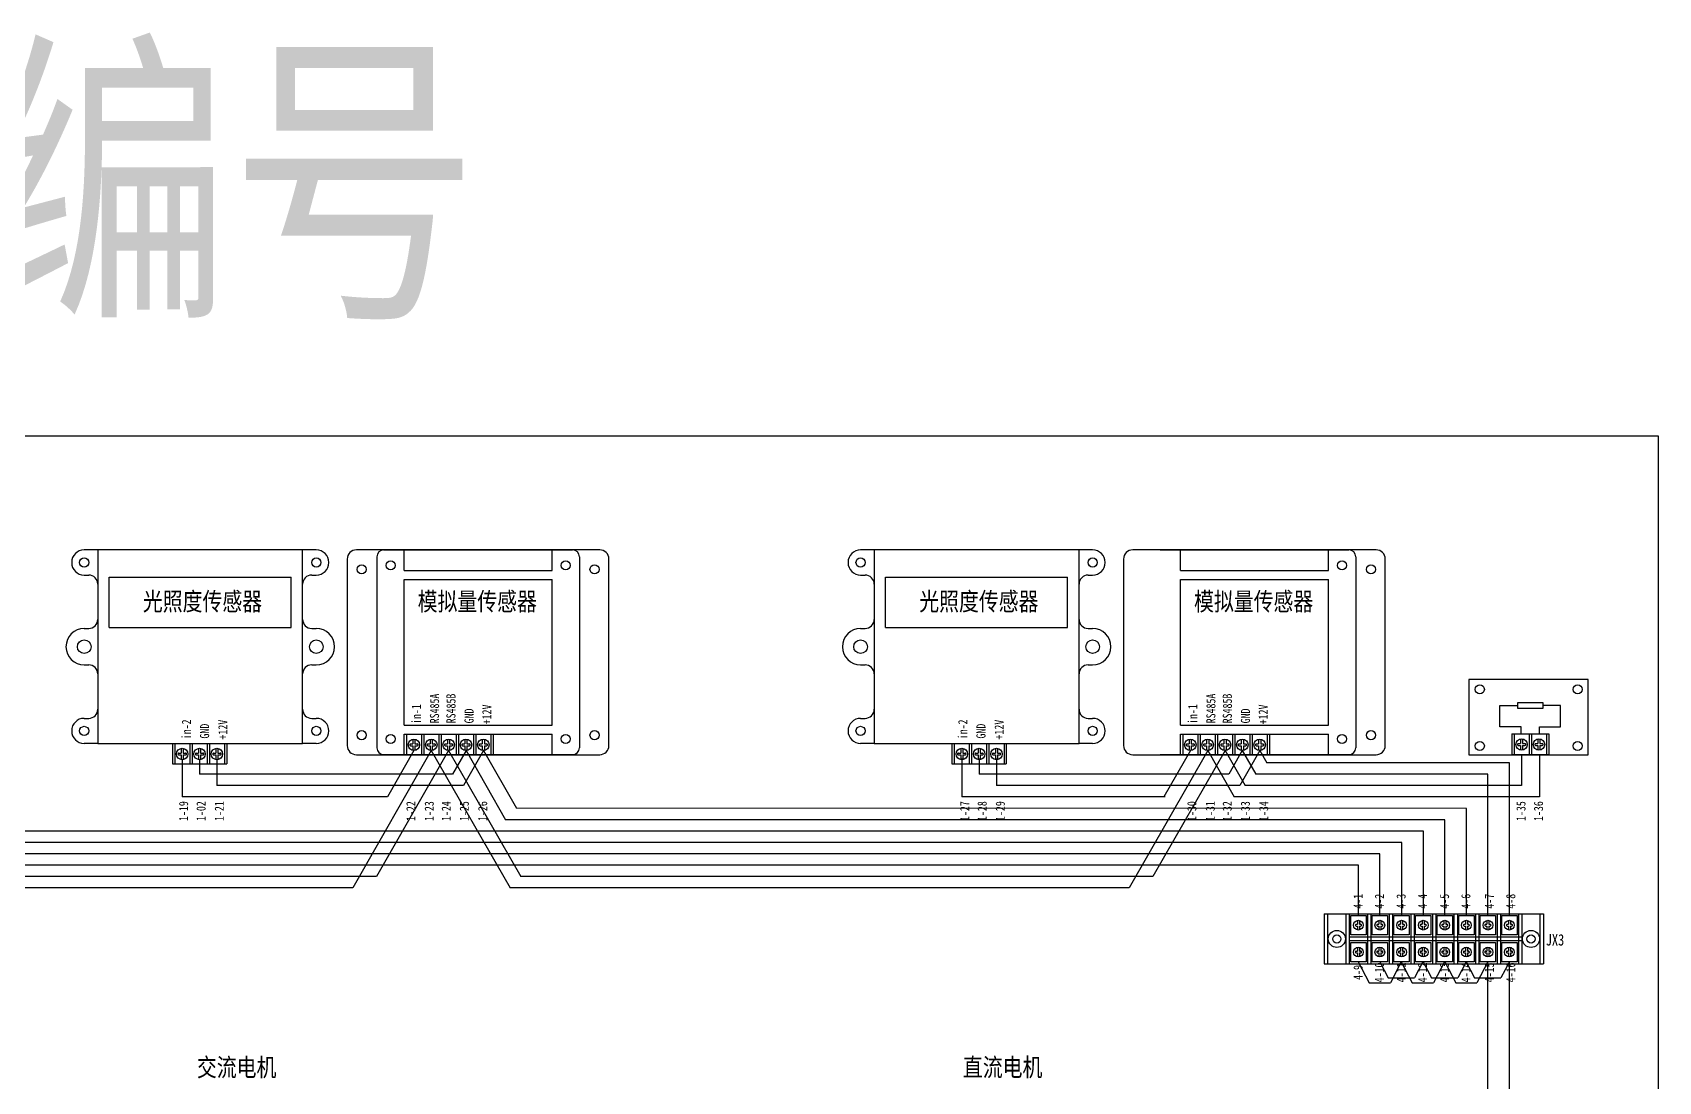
# Model space of a CAD drawing. Extents: x 1266371 to 2543862, y 307832 to 617203.
# Drawn here: x 1274763 to 1275477, y 308750 to 309211 of the extents above; entities that cross this region are included whole.
import ezdxf
from ezdxf.enums import TextEntityAlignment as Align

# ---------------------------------------------------------------- set-up
doc = ezdxf.new("R2010")
doc.units = 0
doc.header["$LTSCALE"] = 1000
doc.header["$MEASUREMENT"] = 0
doc.layers.get('0').update_dxf_attribs({"linetype": 'CONTINUOUS'})
doc.styles.add('-宋体', font='', dxfattribs={"width": 0.8})
doc.styles.get('-宋体').set_extended_font_data('SimSun')

msp = doc.modelspace()

# ---------------------------------------------------------------- linework, layer by layer
for p, q in [((1274791.55, 308984.06), (1274785.55, 308984.06)), ((1274887.55, 308984.06), (1274881.55, 308984.06)), ((1274917.15, 308984.09), (1275000.15, 308984.09)), ((1274926.15, 308975.09), (1274926.15, 308984.09)), ((1274991.15, 308975.09), (1274991.15, 308984.09)), ((1275132.71, 308984.06), (1275126.71, 308984.06)), ((1275228.71, 308984.06), (1275222.71, 308984.06)), ((1275258.31, 308984.09), (1275341.31, 308984.09)), ((1275267.31, 308975.09), (1275267.31, 308984.09)), ((1275332.31, 308975.09), (1275332.31, 308984.09)), ((1274914.15, 308981.09), (1274914.15, 308928.61)), ((1274926.15, 308975.09), (1274991.15, 308975.09)), ((1275003.15, 308981.09), (1275003.15, 308922.09)), ((1275267.31, 308975.09), (1275332.31, 308975.09)), ((1275344.31, 308981.09), (1275344.31, 308922.09)), ((1274785.55, 308973.06), (1274787.55, 308973.06)), ((1274796.55, 308972.06), (1274876.55, 308972.06)), ((1274796.55, 308950.06), (1274796.55, 308972.06)), ((1274876.55, 308950.06), (1274876.55, 308972.06)), ((1274885.55, 308973.06), (1274887.55, 308973.06)), ((1274926.15, 308907.1), (1274926.15, 308971.09)), ((1274926.15, 308971.09), (1274991.15, 308971.09)), ((1274991.15, 308907.1), (1274991.15, 308971.09)), ((1275126.71, 308973.06), (1275128.71, 308973.06)), ((1275137.71, 308972.06), (1275217.71, 308972.06)), ((1275137.71, 308950.06), (1275137.71, 308972.06)), ((1275217.71, 308950.06), (1275217.71, 308972.06)), ((1275226.71, 308973.06), (1275228.71, 308973.06)), ((1275267.31, 308907.1), (1275267.31, 308971.09)), ((1275267.31, 308971.09), (1275332.31, 308971.09)), ((1275332.31, 308907.1), (1275332.31, 308971.09)), ((1274914.15, 308956.12), (1274914.15, 308897.1)), ((1275003.15, 308955.7), (1275003.15, 308897.1)), ((1275344.31, 308955.7), (1275344.31, 308897.1)), ((1274785.55, 308949.56), (1274787.55, 308949.56)), ((1274796.55, 308950.06), (1274876.55, 308950.06)), ((1274885.55, 308949.56), (1274887.55, 308949.56)), ((1275126.71, 308949.56), (1275128.71, 308949.56)), ((1275137.71, 308950.06), (1275217.71, 308950.06)), ((1275226.71, 308949.56), (1275228.71, 308949.56)), ((1274785.55, 308933.56), (1274787.55, 308933.56)), ((1274885.55, 308933.56), (1274887.55, 308933.56)), ((1275126.71, 308933.56), (1275128.71, 308933.56)), ((1275226.71, 308933.56), (1275228.71, 308933.56)), ((1274785.55, 308910.06), (1274787.55, 308910.06)), ((1274885.55, 308910.06), (1274887.55, 308910.06)), ((1275126.71, 308910.06), (1275128.71, 308910.06)), ((1275226.71, 308910.06), (1275228.71, 308910.06)), ((1275407.67, 308906.31), (1275407.67, 308915.74)), ((1275407.67, 308915.74), (1275415.36, 308915.74)), ((1275434.33, 308915.74), (1275426.64, 308915.74)), ((1275434.33, 308906.31), (1275434.33, 308915.74)), ((1274926.15, 308907.1), (1274991.15, 308907.1)), ((1274926.15, 308894.09), (1274926.15, 308903.1)), ((1274926.15, 308903.1), (1274991.15, 308903.1)), ((1274926.15, 308894.09), (1274926.15, 308903.1)), ((1274926.15, 308903.1), (1274965.25, 308903.1)), ((1274927.15, 308903.1), (1274927.15, 308894.1)), ((1274933.77, 308903.1), (1274933.77, 308894.1)), ((1274934.77, 308903.1), (1274934.77, 308894.1)), ((1274941.39, 308903.1), (1274941.39, 308894.1)), ((1274942.39, 308903.1), (1274942.39, 308894.1)), ((1274949.01, 308903.1), (1274949.01, 308894.1)), ((1274950.01, 308903.1), (1274950.01, 308894.1)), ((1274956.63, 308903.1), (1274956.63, 308894.1)), ((1274957.63, 308903.1), (1274957.63, 308894.1)), ((1274964.25, 308903.1), (1274964.25, 308894.1)), ((1274965.25, 308903.1), (1274965.25, 308894.1)), ((1274991.15, 308894.09), (1274991.15, 308903.1)), ((1275267.31, 308907.1), (1275332.31, 308907.1)), ((1275267.31, 308894.09), (1275267.31, 308903.1)), ((1275267.31, 308903.1), (1275332.31, 308903.1)), ((1275267.31, 308894.09), (1275267.31, 308903.1)), ((1275267.31, 308903.1), (1275306.41, 308903.1)), ((1275268.31, 308903.1), (1275268.31, 308894.1)), ((1275274.93, 308903.1), (1275274.93, 308894.1)), ((1275275.93, 308903.1), (1275275.93, 308894.1)), ((1275282.55, 308903.1), (1275282.55, 308894.1)), ((1275283.55, 308903.1), (1275283.55, 308894.1)), ((1275290.17, 308903.1), (1275290.17, 308894.1)), ((1275291.17, 308903.1), (1275291.17, 308894.1)), ((1275297.79, 308903.1), (1275297.79, 308894.1)), ((1275298.79, 308903.1), (1275298.79, 308894.1)), ((1275305.41, 308903.1), (1275305.41, 308894.1)), ((1275306.41, 308903.1), (1275306.41, 308894.1)), ((1275332.31, 308894.09), (1275332.31, 308903.1)), ((1275416.95, 308906.31), (1275407.67, 308906.31)), ((1275412.9, 308903.24), (1275429.14, 308903.24)), ((1275412.9, 308903.24), (1275412.9, 308894.24)), ((1275413.9, 308903.24), (1275413.9, 308894.24)), ((1275416.95, 308903.24), (1275416.95, 308906.31)), ((1275420.52, 308903.24), (1275420.52, 308894.24)), ((1275421.52, 308903.24), (1275421.52, 308894.24)), ((1275425.05, 308903.24), (1275425.05, 308906.31)), ((1275425.05, 308906.31), (1275434.33, 308906.31)), ((1275428.14, 308903.24), (1275428.14, 308894.24)), ((1275429.14, 308903.24), (1275429.14, 308894.24)), ((1274791.55, 308899.06), (1274785.55, 308899.06)), ((1274824.33, 308899.06), (1274848.19, 308899.06)), ((1274824.33, 308899.06), (1274824.33, 308890.06)), ((1274825.33, 308899.06), (1274825.33, 308890.06)), ((1274828.19, 308896.85), (1274828.19, 308894.77)), ((1274829.09, 308896.85), (1274829.09, 308894.77)), ((1274831.95, 308899.06), (1274831.95, 308890.06)), ((1274832.95, 308899.06), (1274832.95, 308890.06)), ((1274835.81, 308896.85), (1274835.81, 308894.77)), ((1274836.71, 308896.85), (1274836.71, 308894.77)), ((1274839.57, 308899.06), (1274839.57, 308890.06)), ((1274840.57, 308899.06), (1274840.57, 308890.06)), ((1274843.43, 308896.85), (1274843.43, 308894.77)), ((1274844.33, 308896.85), (1274844.33, 308894.77)), ((1274847.19, 308899.06), (1274847.19, 308890.06)), ((1274848.19, 308899.06), (1274848.19, 308890.06)), ((1274887.55, 308899.06), (1274881.41, 308899.06)), ((1274928.99, 308898.81), (1274930.01, 308898.81)), ((1274928.99, 308898.04), (1274930.01, 308898.04)), ((1274930.01, 308900.89), (1274930.01, 308898.81)), ((1274930.01, 308898.04), (1274930.01, 308895.94)), ((1274930.91, 308900.89), (1274930.91, 308898.81)), ((1274930.91, 308898.81), (1274931.92, 308898.81)), ((1274930.91, 308898.04), (1274930.91, 308895.94)), ((1274930.91, 308898.04), (1274931.94, 308898.04)), ((1274936.61, 308898.81), (1274937.63, 308898.81)), ((1274936.61, 308898.04), (1274937.63, 308898.04)), ((1274937.63, 308900.89), (1274937.63, 308898.81)), ((1274937.63, 308898.04), (1274937.63, 308895.94)), ((1274938.53, 308900.89), (1274938.53, 308898.81)), ((1274938.53, 308898.81), (1274939.54, 308898.81)), ((1274938.53, 308898.04), (1274938.53, 308895.94)), ((1274938.53, 308898.04), (1274939.56, 308898.04)), ((1274944.23, 308898.81), (1274945.25, 308898.81)), ((1274944.23, 308898.04), (1274945.25, 308898.04)), ((1274945.25, 308900.89), (1274945.25, 308898.81)), ((1274945.25, 308898.04), (1274945.25, 308895.94)), ((1274946.15, 308900.89), (1274946.15, 308898.81)), ((1274946.15, 308898.81), (1274947.16, 308898.81)), ((1274946.15, 308898.04), (1274946.15, 308895.94)), ((1274946.15, 308898.04), (1274947.18, 308898.04)), ((1274951.85, 308898.81), (1274952.87, 308898.81)), ((1274951.85, 308898.04), (1274952.87, 308898.04)), ((1274952.87, 308900.89), (1274952.87, 308898.81)), ((1274952.87, 308898.04), (1274952.87, 308895.94)), ((1274953.77, 308900.89), (1274953.77, 308898.81)), ((1274953.77, 308898.81), (1274954.78, 308898.81)), ((1274953.77, 308898.04), (1274953.77, 308895.94)), ((1274953.77, 308898.04), (1274954.8, 308898.04)), ((1274959.47, 308898.81), (1274960.49, 308898.81)), ((1274959.47, 308898.04), (1274960.49, 308898.04)), ((1274960.49, 308900.89), (1274960.49, 308898.81)), ((1274960.49, 308898.04), (1274960.49, 308895.94)), ((1274961.39, 308900.89), (1274961.39, 308898.81)), ((1274961.39, 308898.81), (1274962.4, 308898.81)), ((1274961.39, 308898.04), (1274961.39, 308895.94)), ((1274961.39, 308898.04), (1274962.42, 308898.04)), ((1275132.71, 308899.06), (1275126.71, 308899.06)), ((1275166.89, 308899.06), (1275190.75, 308899.06)), ((1275166.89, 308899.06), (1275166.89, 308890.06)), ((1275167.89, 308899.06), (1275167.89, 308890.06)), ((1275170.75, 308896.85), (1275170.75, 308894.77)), ((1275171.65, 308896.85), (1275171.65, 308894.77)), ((1275174.51, 308899.06), (1275174.51, 308890.06)), ((1275175.51, 308899.06), (1275175.51, 308890.06)), ((1275178.37, 308896.85), (1275178.37, 308894.77)), ((1275179.27, 308896.85), (1275179.27, 308894.77)), ((1275182.13, 308899.06), (1275182.13, 308890.06)), ((1275183.13, 308899.06), (1275183.13, 308890.06)), ((1275185.99, 308896.85), (1275185.99, 308894.77)), ((1275186.89, 308896.85), (1275186.89, 308894.77)), ((1275189.75, 308899.06), (1275189.75, 308890.06)), ((1275190.75, 308899.06), (1275190.75, 308890.06)), ((1275228.71, 308899.06), (1275222.57, 308899.06)), ((1275270.15, 308898.81), (1275271.17, 308898.81)), ((1275270.15, 308898.04), (1275271.17, 308898.04)), ((1275271.17, 308900.89), (1275271.17, 308898.81)), ((1275271.17, 308898.04), (1275271.17, 308895.94)), ((1275272.07, 308900.89), (1275272.07, 308898.81)), ((1275272.07, 308898.81), (1275273.08, 308898.81)), ((1275272.07, 308898.04), (1275272.07, 308895.94)), ((1275272.07, 308898.04), (1275273.1, 308898.04)), ((1275277.77, 308898.81), (1275278.79, 308898.81)), ((1275277.77, 308898.04), (1275278.79, 308898.04)), ((1275278.79, 308900.89), (1275278.79, 308898.81)), ((1275278.79, 308898.04), (1275278.79, 308895.94)), ((1275279.69, 308900.89), (1275279.69, 308898.81)), ((1275279.69, 308898.81), (1275280.7, 308898.81)), ((1275279.69, 308898.04), (1275279.69, 308895.94)), ((1275279.69, 308898.04), (1275280.72, 308898.04)), ((1275285.39, 308898.81), (1275286.41, 308898.81)), ((1275285.39, 308898.04), (1275286.41, 308898.04)), ((1275286.41, 308900.89), (1275286.41, 308898.81)), ((1275286.41, 308898.04), (1275286.41, 308895.94)), ((1275287.31, 308900.89), (1275287.31, 308898.81)), ((1275287.31, 308898.81), (1275288.32, 308898.81)), ((1275287.31, 308898.04), (1275287.31, 308895.94)), ((1275287.31, 308898.04), (1275288.34, 308898.04)), ((1275293.01, 308898.81), (1275294.03, 308898.81)), ((1275293.01, 308898.04), (1275294.03, 308898.04)), ((1275294.03, 308900.89), (1275294.03, 308898.81)), ((1275294.03, 308898.04), (1275294.03, 308895.94)), ((1275294.93, 308900.89), (1275294.93, 308898.81)), ((1275294.93, 308898.81), (1275295.94, 308898.81)), ((1275294.93, 308898.04), (1275294.93, 308895.94)), ((1275294.93, 308898.04), (1275295.96, 308898.04)), ((1275300.63, 308898.81), (1275301.65, 308898.81)), ((1275300.63, 308898.04), (1275301.65, 308898.04)), ((1275301.65, 308900.89), (1275301.65, 308898.81)), ((1275301.65, 308898.04), (1275301.65, 308895.94)), ((1275302.55, 308900.89), (1275302.55, 308898.81)), ((1275302.55, 308898.81), (1275303.56, 308898.81)), ((1275302.55, 308898.04), (1275302.55, 308895.94)), ((1275302.55, 308898.04), (1275303.58, 308898.04)), ((1275415.73, 308898.95), (1275416.75, 308898.95)), ((1275415.73, 308898.18), (1275416.75, 308898.18)), ((1275416.75, 308901.03), (1275416.75, 308898.95)), ((1275416.75, 308898.18), (1275416.75, 308896.08)), ((1275417.65, 308901.03), (1275417.65, 308898.95)), ((1275417.65, 308898.95), (1275418.66, 308898.95)), ((1275417.65, 308898.18), (1275417.65, 308896.08)), ((1275417.65, 308898.18), (1275418.68, 308898.18)), ((1275423.35, 308898.95), (1275424.37, 308898.95)), ((1275423.35, 308898.18), (1275424.37, 308898.18)), ((1275424.37, 308901.03), (1275424.37, 308898.95)), ((1275424.37, 308898.18), (1275424.37, 308896.08)), ((1275425.27, 308901.03), (1275425.27, 308898.95)), ((1275425.27, 308898.95), (1275426.28, 308898.95)), ((1275425.27, 308898.18), (1275425.27, 308896.08)), ((1275425.27, 308898.18), (1275426.3, 308898.18)), ((1274824.33, 308890.06), (1274848.19, 308890.06)), ((1274827.17, 308894.77), (1274828.19, 308894.77)), ((1274827.17, 308894), (1274828.19, 308894)), ((1274828.19, 308894), (1274828.19, 308891.9)), ((1274829.09, 308894.77), (1274830.1, 308894.77)), ((1274829.09, 308894), (1274829.09, 308891.9)), ((1274829.09, 308894), (1274830.12, 308894)), ((1274834.79, 308894.77), (1274835.81, 308894.77)), ((1274834.79, 308894), (1274835.81, 308894)), ((1274835.81, 308894), (1274835.81, 308891.9)), ((1274836.71, 308894.77), (1274837.72, 308894.77)), ((1274836.71, 308894), (1274836.71, 308891.9)), ((1274836.71, 308894), (1274837.74, 308894)), ((1274842.41, 308894.77), (1274843.43, 308894.77)), ((1274842.41, 308894), (1274843.43, 308894)), ((1274843.43, 308894), (1274843.43, 308891.9)), ((1274844.33, 308894.77), (1274845.34, 308894.77)), ((1274844.33, 308894), (1274844.33, 308891.9)), ((1274844.33, 308894), (1274845.36, 308894)), ((1274917.15, 308894.1), (1275000.15, 308894.1)), ((1274926.15, 308894.1), (1274965.25, 308894.1)), ((1275166.89, 308890.06), (1275190.75, 308890.06)), ((1275169.73, 308894.77), (1275170.75, 308894.77)), ((1275169.73, 308894), (1275170.75, 308894)), ((1275170.75, 308894), (1275170.75, 308891.9)), ((1275171.65, 308894.77), (1275172.66, 308894.77)), ((1275171.65, 308894), (1275171.65, 308891.9)), ((1275171.65, 308894), (1275172.68, 308894)), ((1275177.35, 308894.77), (1275178.37, 308894.77)), ((1275177.35, 308894), (1275178.37, 308894)), ((1275178.37, 308894), (1275178.37, 308891.9)), ((1275179.27, 308894.77), (1275180.28, 308894.77)), ((1275179.27, 308894), (1275179.27, 308891.9)), ((1275179.27, 308894), (1275180.3, 308894)), ((1275184.97, 308894.77), (1275185.99, 308894.77)), ((1275184.97, 308894), (1275185.99, 308894)), ((1275185.99, 308894), (1275185.99, 308891.9)), ((1275186.89, 308894.77), (1275187.9, 308894.77)), ((1275186.89, 308894), (1275186.89, 308891.9)), ((1275186.89, 308894), (1275187.92, 308894)), ((1275258.31, 308894.1), (1275341.31, 308894.1)), ((1275267.31, 308894.1), (1275306.41, 308894.1)), ((1275412.9, 308894.24), (1275429.14, 308894.24)), ((1275330.48, 308824.1), (1275426.77, 308824.1)), ((1275330.48, 308824.1), (1275330.48, 308802.15)), ((1275331.98, 308824.1), (1275331.98, 308802.15)), ((1275339.98, 308824.1), (1275339.98, 308802.15)), ((1275341.48, 308824.1), (1275341.48, 308802.15)), ((1275349.48, 308824.1), (1275349.48, 308802.2)), ((1275350.98, 308824.1), (1275350.98, 308802.2)), ((1275358.98, 308824.1), (1275358.98, 308802.2)), ((1275360.48, 308824.1), (1275360.48, 308802.2)), ((1275368.48, 308824.1), (1275368.48, 308802.2)), ((1275369.98, 308824.1), (1275369.98, 308802.2)), ((1275377.98, 308824.1), (1275377.98, 308802.2)), ((1275379.48, 308824.1), (1275379.48, 308802.2)), ((1275387.48, 308824.1), (1275387.48, 308802.2)), ((1275388.98, 308824.1), (1275388.98, 308802.2)), ((1275396.98, 308824.1), (1275396.98, 308802.2)), ((1275398.48, 308824.1), (1275398.48, 308802.2)), ((1275406.48, 308824.1), (1275406.48, 308802.2)), ((1275407.98, 308824.1), (1275407.98, 308802.2)), ((1275415.86, 308824.1), (1275415.86, 308802.2)), ((1275417.36, 308824.1), (1275417.36, 308802.2)), ((1275425.27, 308824.1), (1275425.27, 308802.2)), ((1275426.77, 308824.1), (1275426.77, 308802.2)), ((1275344.51, 308819.55), (1275345.03, 308819.55)), ((1275344.51, 308818.78), (1275345.03, 308818.78)), ((1275345.03, 308821.24), (1275345.03, 308819.55)), ((1275345.03, 308818.78), (1275345.03, 308817.07)), ((1275345.93, 308821.24), (1275345.93, 308819.55)), ((1275345.93, 308819.55), (1275346.44, 308819.55)), ((1275345.93, 308818.78), (1275345.93, 308817.07)), ((1275345.93, 308818.78), (1275346.46, 308818.78)), ((1275353.93, 308819.55), (1275354.45, 308819.55)), ((1275353.93, 308818.78), (1275354.45, 308818.78)), ((1275354.45, 308821.24), (1275354.45, 308819.55)), ((1275354.45, 308818.78), (1275354.45, 308817.07)), ((1275355.34, 308821.24), (1275355.34, 308819.55)), ((1275355.34, 308819.55), (1275355.86, 308819.55)), ((1275355.34, 308818.78), (1275355.34, 308817.07)), ((1275355.34, 308818.78), (1275355.88, 308818.78)), ((1275363.49, 308819.55), (1275364.01, 308819.55)), ((1275363.49, 308818.78), (1275364.01, 308818.78)), ((1275364.01, 308821.24), (1275364.01, 308819.55)), ((1275364.01, 308818.78), (1275364.01, 308817.07)), ((1275364.9, 308821.24), (1275364.9, 308819.55)), ((1275364.9, 308819.55), (1275365.42, 308819.55)), ((1275364.9, 308818.78), (1275364.9, 308817.07)), ((1275364.9, 308818.78), (1275365.44, 308818.78)), ((1275373.01, 308819.55), (1275373.53, 308819.55)), ((1275373.01, 308818.78), (1275373.53, 308818.78)), ((1275373.53, 308821.24), (1275373.53, 308819.55)), ((1275373.53, 308818.78), (1275373.53, 308817.07)), ((1275374.43, 308821.24), (1275374.43, 308819.55)), ((1275374.43, 308819.55), (1275374.94, 308819.55)), ((1275374.43, 308818.78), (1275374.43, 308817.07)), ((1275374.43, 308818.78), (1275374.96, 308818.78)), ((1275382.49, 308819.55), (1275383.01, 308819.55)), ((1275382.49, 308818.78), (1275383.01, 308818.78)), ((1275383.01, 308821.24), (1275383.01, 308819.55)), ((1275383.01, 308818.78), (1275383.01, 308817.07)), ((1275383.91, 308821.24), (1275383.91, 308819.55)), ((1275383.91, 308819.55), (1275384.42, 308819.55)), ((1275383.91, 308818.78), (1275383.91, 308817.07)), ((1275383.91, 308818.78), (1275384.44, 308818.78)), ((1275391.96, 308819.55), (1275392.48, 308819.55)), ((1275391.96, 308818.78), (1275392.48, 308818.78)), ((1275392.48, 308821.24), (1275392.48, 308819.55)), ((1275392.48, 308818.78), (1275392.48, 308817.07)), ((1275393.37, 308821.24), (1275393.37, 308819.55)), ((1275393.37, 308819.55), (1275393.89, 308819.55)), ((1275393.37, 308818.78), (1275393.37, 308817.07)), ((1275393.37, 308818.78), (1275393.91, 308818.78)), ((1275401.43, 308818.78), (1275401.95, 308818.78)), ((1275401.44, 308819.55), (1275401.95, 308819.55)), ((1275401.95, 308821.24), (1275401.95, 308819.55)), ((1275401.95, 308818.78), (1275401.95, 308817.07)), ((1275402.85, 308821.24), (1275402.85, 308819.55)), ((1275402.85, 308819.55), (1275403.37, 308819.55)), ((1275402.85, 308818.78), (1275402.85, 308817.07)), ((1275402.85, 308818.78), (1275403.38, 308818.78)), ((1275410.87, 308819.55), (1275411.39, 308819.55)), ((1275410.87, 308818.78), (1275411.39, 308818.78)), ((1275411.39, 308821.24), (1275411.39, 308819.55)), ((1275411.39, 308818.78), (1275411.39, 308817.07)), ((1275412.29, 308821.24), (1275412.29, 308819.55)), ((1275412.29, 308819.55), (1275412.8, 308819.55)), ((1275412.29, 308818.78), (1275412.29, 308817.07)), ((1275412.29, 308818.78), (1275412.82, 308818.78)), ((1275341.48, 308814.06), (1275417.36, 308814.06)), ((1275341.48, 308812.42), (1275417.36, 308812.42)), ((1275344.51, 308807.72), (1275345.03, 308807.72)), ((1275344.51, 308806.94), (1275345.03, 308806.94)), ((1275345.03, 308809.4), (1275345.03, 308807.72)), ((1275345.03, 308806.94), (1275345.03, 308805.23)), ((1275345.93, 308809.41), (1275345.93, 308807.72)), ((1275345.93, 308807.72), (1275346.44, 308807.72)), ((1275345.93, 308806.94), (1275345.93, 308805.23)), ((1275345.93, 308806.94), (1275346.46, 308806.94)), ((1275353.93, 308807.72), (1275354.45, 308807.72)), ((1275353.93, 308806.94), (1275354.45, 308806.94)), ((1275354.45, 308809.4), (1275354.45, 308807.72)), ((1275354.45, 308806.94), (1275354.45, 308805.23)), ((1275355.34, 308809.41), (1275355.34, 308807.72)), ((1275355.34, 308807.72), (1275355.86, 308807.72)), ((1275355.34, 308806.94), (1275355.34, 308805.23)), ((1275355.34, 308806.94), (1275355.88, 308806.94)), ((1275363.49, 308807.72), (1275364.01, 308807.72)), ((1275363.49, 308806.94), (1275364.01, 308806.94)), ((1275364.01, 308809.4), (1275364.01, 308807.72)), ((1275364.01, 308806.94), (1275364.01, 308805.23)), ((1275364.9, 308809.41), (1275364.9, 308807.72)), ((1275364.9, 308807.72), (1275365.42, 308807.72)), ((1275364.9, 308806.94), (1275364.9, 308805.23)), ((1275364.9, 308806.94), (1275365.44, 308806.94)), ((1275373.01, 308807.72), (1275373.53, 308807.72)), ((1275373.01, 308806.94), (1275373.53, 308806.94)), ((1275373.53, 308809.4), (1275373.53, 308807.72)), ((1275373.53, 308806.94), (1275373.53, 308805.23)), ((1275374.43, 308809.41), (1275374.43, 308807.72)), ((1275374.43, 308807.72), (1275374.94, 308807.72)), ((1275374.43, 308806.94), (1275374.43, 308805.23)), ((1275374.43, 308806.94), (1275374.96, 308806.94)), ((1275382.49, 308807.72), (1275383.01, 308807.72)), ((1275382.49, 308806.94), (1275383.01, 308806.94)), ((1275383.01, 308809.4), (1275383.01, 308807.72)), ((1275383.01, 308806.94), (1275383.01, 308805.23)), ((1275383.91, 308809.41), (1275383.91, 308807.72)), ((1275383.91, 308807.72), (1275384.42, 308807.72)), ((1275383.91, 308806.94), (1275383.91, 308805.23)), ((1275383.91, 308806.94), (1275384.44, 308806.94)), ((1275391.96, 308807.72), (1275392.48, 308807.72)), ((1275391.96, 308806.94), (1275392.48, 308806.94)), ((1275392.48, 308809.4), (1275392.48, 308807.72)), ((1275392.48, 308806.94), (1275392.48, 308805.23)), ((1275393.37, 308809.41), (1275393.37, 308807.72)), ((1275393.37, 308807.72), (1275393.89, 308807.72)), ((1275393.37, 308806.94), (1275393.37, 308805.23)), ((1275393.37, 308806.94), (1275393.91, 308806.94)), ((1275401.43, 308806.94), (1275401.95, 308806.94)), ((1275401.44, 308807.72), (1275401.95, 308807.72)), ((1275401.95, 308809.4), (1275401.95, 308807.72)), ((1275401.95, 308806.94), (1275401.95, 308805.23)), ((1275402.85, 308809.41), (1275402.85, 308807.72)), ((1275402.85, 308807.72), (1275403.37, 308807.72)), ((1275402.85, 308806.94), (1275402.85, 308805.23)), ((1275402.85, 308806.94), (1275403.38, 308806.94)), ((1275410.87, 308807.72), (1275411.39, 308807.72)), ((1275410.87, 308806.94), (1275411.39, 308806.94)), ((1275411.39, 308809.4), (1275411.39, 308807.72)), ((1275411.39, 308806.94), (1275411.39, 308805.23)), ((1275412.29, 308809.41), (1275412.29, 308807.72)), ((1275412.29, 308807.72), (1275412.8, 308807.72)), ((1275412.29, 308806.94), (1275412.29, 308805.23)), ((1275412.29, 308806.94), (1275412.82, 308806.94)), ((1275330.48, 308802.1), (1275426.77, 308802.2))]:
    msp.add_line(p, q)
at = {"color": 1}
for p, q in [((1274938.09, 308895.9), (1274903.53, 308835.53)), ((1274945.71, 308895.9), (1274914.02, 308840.53)), ((1274930.48, 308895.9), (1274918.81, 308875.53)), ((1274938.09, 308895.9), (1274972.71, 308835.53)), ((1274945.71, 308895.9), (1274977.41, 308840.53)), ((1274953.35, 308895.9), (1274947.41, 308885.53)), ((1274960.97, 308895.89), (1274952.17, 308880.53)), ((1274953.35, 308895.9), (1274970.74, 308865.53)), ((1274960.97, 308895.89), (1274975.49, 308870.52)), ((1275279.27, 308895.9), (1275244.71, 308835.53)), ((1275286.87, 308895.91), (1275255.18, 308840.53)), ((1275271.64, 308895.9), (1275259.98, 308875.53)), ((1275279.27, 308895.9), (1275290.94, 308875.51)), ((1275286.87, 308895.91), (1275295.69, 308880.51)), ((1275294.48, 308895.9), (1275288.56, 308885.53)), ((1275302.12, 308895.91), (1275293.31, 308880.53)), ((1275294.48, 308895.9), (1275300.43, 308885.51)), ((1275302.12, 308895.91), (1275305.21, 308890.51)), ((1274828.63, 308891.86), (1274828.63, 308875.53)), ((1274836.27, 308891.86), (1274836.27, 308885.53)), ((1274843.89, 308891.86), (1274843.89, 308880.53)), ((1275171.2, 308892.48), (1275171.2, 308875.53)), ((1275178.84, 308892.48), (1275178.84, 308885.53)), ((1275186.45, 308892.48), (1275186.45, 308880.53)), ((1275411.83, 308890.5), (1275305.21, 308890.51)), ((1275411.83, 308823.35), (1275411.83, 308890.5)), ((1275417.12, 308894.24), (1275417.12, 308880.49)), ((1275425.06, 308894.24), (1275425.06, 308875.5)), ((1274947.41, 308885.53), (1274836.27, 308885.53)), ((1275288.56, 308885.53), (1275178.84, 308885.53)), ((1275402.36, 308885.5), (1275300.43, 308885.51)), ((1275402.36, 308823.35), (1275402.36, 308885.5)), ((1274918.81, 308875.53), (1274828.63, 308875.53)), ((1274952.17, 308880.53), (1274843.89, 308880.53)), ((1275260.52, 308875.53), (1275171.2, 308875.53)), ((1275293.31, 308880.53), (1275186.45, 308880.53)), ((1275425.05, 308875.5), (1275290.94, 308875.51)), ((1275417.12, 308880.49), (1275295.69, 308880.51)), ((1275392.94, 308870.5), (1274975.49, 308870.52)), ((1275392.94, 308823.35), (1275392.94, 308870.5)), ((1275374.06, 308860.53), (1274639.77, 308860.53)), ((1275383.46, 308865.53), (1274970.74, 308865.53)), ((1275374.06, 308823.35), (1275374.06, 308860.53)), ((1275383.46, 308823.35), (1275383.46, 308865.53)), ((1275364.57, 308855.53), (1274635.02, 308855.53)), ((1275364.57, 308823.35), (1275364.57, 308855.53)), ((1275345.56, 308845.53), (1274306.26, 308845.53)), ((1275354.96, 308850.53), (1274310.99, 308850.53)), ((1275345.56, 308823.35), (1275345.56, 308845.53)), ((1275354.96, 308823.35), (1275354.96, 308850.53)), ((1274914.02, 308840.53), (1274635.98, 308840.53)), ((1275255.18, 308840.53), (1274977.41, 308840.53)), ((1274903.53, 308835.53), (1274631.26, 308835.53)), ((1275244.71, 308835.53), (1274972.71, 308835.53)), ((1275345.4, 308802.99), (1275350.2, 308793.84)), ((1275354.89, 308802.99), (1275358.58, 308795.96)), ((1275364.33, 308802.99), (1275359.52, 308793.84)), ((1275364.33, 308802.99), (1275369.13, 308793.84)), ((1275373.83, 308802.99), (1275370.13, 308795.96)), ((1275373.93, 308802.99), (1275377.62, 308795.96)), ((1275383.26, 308802.99), (1275378.45, 308793.84)), ((1275383.45, 308802.99), (1275388.26, 308793.84)), ((1275392.87, 308802.99), (1275389.18, 308795.96)), ((1275392.88, 308802.99), (1275396.57, 308795.96)), ((1275402.39, 308802.99), (1275397.58, 308793.84)), ((1275402.36, 308588.18), (1275402.36, 308803)), ((1275411.82, 308802.99), (1275408.13, 308795.96)), ((1275411.83, 308588.18), (1275411.83, 308803)), ((1275358.58, 308795.96), (1275370.13, 308795.96)), ((1275377.62, 308795.96), (1275389.18, 308795.96)), ((1275396.57, 308795.96), (1275408.13, 308795.96)), ((1275350.2, 308793.84), (1275359.52, 308793.84)), ((1275369.13, 308793.84), (1275378.45, 308793.84)), ((1275388.26, 308793.84), (1275397.58, 308793.84))]:
    msp.add_line(p, q, dxfattribs=at)
for points in [[(1273977.35, 308114.1), (1275477.35, 308114.1), (1275477.35, 309034.1), (1273977.35, 309034.1)], [(1274791.55, 308899.06), (1274881.55, 308899.06), (1274881.55, 308984.06), (1274791.55, 308984.06)], [(1275132.71, 308899.06), (1275222.71, 308899.06), (1275222.71, 308984.06), (1275132.71, 308984.06)], [(1275393.98, 308893.99), (1275446.45, 308893.99), (1275446.45, 308927.1), (1275393.98, 308927.1)], [(1275415.41, 308914.55), (1275426.61, 308914.55), (1275426.61, 308916.94), (1275415.41, 308916.94)], [(1275342.14, 308823.35), (1275348.84, 308823.35), (1275348.84, 308814.85), (1275342.14, 308814.85)], [(1275351.56, 308823.35), (1275358.26, 308823.35), (1275358.26, 308814.85), (1275351.56, 308814.85)], [(1275361.12, 308823.35), (1275367.82, 308823.35), (1275367.82, 308814.85), (1275361.12, 308814.85)], [(1275370.64, 308823.35), (1275377.34, 308823.35), (1275377.34, 308814.85), (1275370.64, 308814.85)], [(1275380.12, 308823.35), (1275386.82, 308823.35), (1275386.82, 308814.85), (1275380.12, 308814.85)], [(1275389.59, 308823.35), (1275396.29, 308823.35), (1275396.29, 308814.85), (1275389.59, 308814.85)], [(1275399.06, 308823.35), (1275405.76, 308823.35), (1275405.76, 308814.85), (1275399.06, 308814.85)], [(1275408.5, 308823.35), (1275415.2, 308823.35), (1275415.2, 308814.85), (1275408.5, 308814.85)], [(1275342.14, 308811.51), (1275348.84, 308811.51), (1275348.84, 308803.01), (1275342.14, 308803.01)], [(1275351.56, 308811.51), (1275358.26, 308811.51), (1275358.26, 308803.01), (1275351.56, 308803.01)], [(1275361.12, 308811.51), (1275367.82, 308811.51), (1275367.82, 308803.01), (1275361.12, 308803.01)], [(1275370.64, 308811.51), (1275377.34, 308811.51), (1275377.34, 308803.01), (1275370.64, 308803.01)], [(1275380.12, 308811.51), (1275386.82, 308811.51), (1275386.82, 308803.01), (1275380.12, 308803.01)], [(1275389.59, 308811.51), (1275396.29, 308811.51), (1275396.29, 308803.01), (1275389.59, 308803.01)], [(1275399.06, 308811.51), (1275405.76, 308811.51), (1275405.76, 308803.01), (1275399.06, 308803.01)], [(1275408.5, 308811.51), (1275415.2, 308811.51), (1275415.2, 308803.01), (1275408.5, 308803.01)]]:
    msp.add_lwpolyline(points, close=True)
for points in [[(1274905.15, 308894.09), (1275012.15, 308894.09, 0.414214), (1275016.15, 308898.09), (1275016.15, 308980.09, 0.414214), (1275012.15, 308984.09), (1274905.15, 308984.09, 0.414214), (1274901.15, 308980.09), (1274901.15, 308898.09, 0.414214)], [(1275246.31, 308894.09), (1275353.31, 308894.09, 0.414214), (1275357.31, 308898.09), (1275357.31, 308980.09, 0.414214), (1275353.31, 308984.09), (1275246.31, 308984.09, 0.414214), (1275242.31, 308980.09), (1275242.31, 308898.09, 0.414214)]]:
    msp.add_lwpolyline(points, format="xyb", close=True)
for centre, radius in [((1274785.55, 308978.56), 2), ((1274887.55, 308978.56), 2), ((1274907.49, 308975.53), 2), ((1274920.25, 308977.31), 2), ((1274997.15, 308977.31), 2), ((1275009.82, 308975.53), 2), ((1275126.71, 308978.56), 2), ((1275228.71, 308978.56), 2), ((1275338.31, 308977.31), 2), ((1275350.98, 308975.53), 2), ((1274785.55, 308941.56), 3), ((1274887.55, 308941.56), 3), ((1275126.71, 308941.56), 3), ((1275228.71, 308941.56), 3), ((1275398.83, 308922.81), 2), ((1275441.81, 308922.81), 2), ((1274785.55, 308904.56), 2), ((1274887.55, 308904.56), 2), ((1274907.49, 308902.68), 2), ((1274920.25, 308900.99), 2), ((1274997.15, 308900.99), 2), ((1275009.82, 308902.68), 2), ((1275126.71, 308904.56), 2), ((1275228.71, 308904.56), 2), ((1275338.31, 308900.99), 2), ((1275350.98, 308902.68), 2), ((1274828.64, 308894.38), 2.51), ((1274836.26, 308894.38), 2.51), ((1274843.88, 308894.38), 2.51), ((1274930.46, 308898.41), 2.51), ((1274938.08, 308898.41), 2.51), ((1274945.7, 308898.41), 2.51), ((1274953.32, 308898.41), 2.51), ((1274960.94, 308898.41), 2.51), ((1275171.2, 308894.38), 2.51), ((1275178.82, 308894.38), 2.51), ((1275186.44, 308894.38), 2.51), ((1275271.62, 308898.41), 2.51), ((1275279.24, 308898.41), 2.51), ((1275286.86, 308898.41), 2.51), ((1275294.48, 308898.41), 2.51), ((1275302.1, 308898.41), 2.51), ((1275398.83, 308897.94), 2), ((1275417.21, 308898.55), 2.51), ((1275424.83, 308898.55), 2.51), ((1275441.81, 308897.94), 2), ((1275345.48, 308819.16), 2.13), ((1275354.9, 308819.16), 2.13), ((1275364.46, 308819.16), 2.13), ((1275373.99, 308819.16), 2.13), ((1275383.46, 308819.16), 2.13), ((1275392.93, 308819.16), 2.13), ((1275402.41, 308819.16), 2.13), ((1275411.84, 308819.16), 2.13), ((1275336.01, 308813.11), 3.75), ((1275336.01, 308813.11), 1.8), ((1275421.34, 308813.11), 3.75), ((1275421.34, 308813.11), 1.8), ((1275345.48, 308807.32), 2.13), ((1275354.9, 308807.32), 2.13), ((1275364.46, 308807.32), 2.13), ((1275373.99, 308807.32), 2.13), ((1275383.46, 308807.32), 2.13), ((1275392.93, 308807.32), 2.13), ((1275402.41, 308807.32), 2.13), ((1275411.84, 308807.32), 2.13)]:
    msp.add_circle(centre, radius)
for centre, radius, start, end in [((1274785.55, 308978.56), 5.5, 90, 270), ((1274887.55, 308978.56), 5.5, 270, 90), ((1274917.15, 308981.09), 3, 90, 180), ((1275000.15, 308981.09), 3, 0, 90), ((1275126.71, 308978.56), 5.5, 90, 270), ((1275228.71, 308978.56), 5.5, 270, 90), ((1275341.31, 308981.09), 3, 0, 90), ((1274787.55, 308969.06), 4, 0, 90), ((1274885.55, 308969.06), 4, 90, 180), ((1275128.71, 308969.06), 4, 0, 90), ((1275226.71, 308969.06), 4, 90, 180), ((1274787.55, 308953.56), 4, 270, 0), ((1274885.55, 308953.56), 4, 180, 270), ((1275128.71, 308953.56), 4, 270, 0), ((1275226.71, 308953.56), 4, 180, 270), ((1274785.55, 308941.56), 8, 90, 270), ((1274887.55, 308941.56), 8, 270, 90), ((1275126.71, 308941.56), 8, 90, 270), ((1275228.71, 308941.56), 8, 270, 90), ((1274787.55, 308929.56), 4, 0, 90), ((1274885.55, 308929.56), 4, 90, 180), ((1275128.71, 308929.56), 4, 0, 90), ((1275226.71, 308929.56), 4, 90, 180), ((1274785.55, 308904.56), 5.5, 90, 270), ((1274787.55, 308914.06), 4, 270, 0), ((1274885.55, 308914.06), 4, 180, 270), ((1274887.55, 308904.56), 5.5, 270, 90), ((1275126.71, 308904.56), 5.5, 90, 270), ((1275128.71, 308914.06), 4, 270, 0), ((1275226.71, 308914.06), 4, 180, 270), ((1275228.71, 308904.56), 5.5, 270, 90), ((1274917.15, 308897.1), 3, 180, 270), ((1274928.98, 308898.42), 0.388, 88.02656, 271.77366), ((1274931.93, 308898.42), 0.388, 268.22634, 91.97344), ((1274936.6, 308898.42), 0.388, 88.02656, 271.77366), ((1274939.55, 308898.42), 0.388, 268.22634, 91.97344), ((1274944.22, 308898.42), 0.388, 88.02656, 271.77366), ((1274947.17, 308898.42), 0.388, 268.22634, 91.97344), ((1274951.84, 308898.42), 0.388, 88.02656, 271.77366), ((1274954.79, 308898.42), 0.388, 268.22634, 91.97344), ((1274959.46, 308898.42), 0.388, 88.02656, 271.77366), ((1274962.41, 308898.42), 0.388, 268.22634, 91.97344), ((1275000.15, 308897.1), 3, 270, 0), ((1275270.14, 308898.42), 0.388, 88.02656, 271.77366), ((1275273.1, 308898.42), 0.388, 268.22634, 91.97344), ((1275277.76, 308898.42), 0.388, 88.02656, 271.77366), ((1275280.72, 308898.42), 0.388, 268.22634, 91.97344), ((1275285.38, 308898.42), 0.388, 88.02656, 271.77366), ((1275288.34, 308898.42), 0.388, 268.22634, 91.97344), ((1275293, 308898.42), 0.388, 88.02656, 271.77366), ((1275295.96, 308898.42), 0.388, 268.22634, 91.97344), ((1275300.62, 308898.42), 0.388, 88.02656, 271.77366), ((1275303.58, 308898.42), 0.388, 268.22634, 91.97344), ((1275341.31, 308897.1), 3, 270, 0), ((1275415.72, 308898.56), 0.388, 88.02656, 271.77366), ((1275418.68, 308898.56), 0.388, 268.22634, 91.97344), ((1275423.34, 308898.56), 0.388, 88.02656, 271.77366), ((1275426.3, 308898.56), 0.388, 268.22634, 91.97344), ((1274827.16, 308894.39), 0.388, 88.02656, 271.77366), ((1274830.11, 308894.39), 0.388, 268.22634, 91.97344), ((1274834.78, 308894.39), 0.388, 88.02656, 271.77366), ((1274837.73, 308894.39), 0.388, 268.22634, 91.97344), ((1274842.4, 308894.39), 0.388, 88.02656, 271.77366), ((1274845.35, 308894.39), 0.388, 268.22634, 91.97344), ((1275169.72, 308894.39), 0.388, 88.02656, 271.77366), ((1275172.67, 308894.39), 0.388, 268.22634, 91.97344), ((1275177.34, 308894.39), 0.388, 88.02656, 271.77366), ((1275180.29, 308894.39), 0.388, 268.22634, 91.97344), ((1275184.96, 308894.39), 0.388, 88.02656, 271.77366), ((1275187.91, 308894.39), 0.388, 268.22634, 91.97344), ((1275344.5, 308819.17), 0.388, 88.02656, 271.77366), ((1275346.46, 308819.17), 0.388, 268.22634, 91.97344), ((1275353.91, 308819.17), 0.388, 88.02656, 271.77366), ((1275355.87, 308819.17), 0.388, 268.22634, 91.97344), ((1275363.47, 308819.17), 0.388, 88.02656, 271.77366), ((1275365.43, 308819.17), 0.388, 268.22634, 91.97344), ((1275373, 308819.17), 0.388, 88.02656, 271.77366), ((1275374.96, 308819.17), 0.388, 268.22634, 91.97344), ((1275382.48, 308819.17), 0.388, 88.02656, 271.77366), ((1275384.43, 308819.17), 0.388, 268.22634, 91.97344), ((1275391.94, 308819.17), 0.388, 88.02656, 271.77366), ((1275393.9, 308819.17), 0.388, 268.22634, 91.97344), ((1275401.42, 308819.17), 0.388, 88.02656, 271.77366), ((1275403.38, 308819.17), 0.388, 268.22634, 91.97344), ((1275410.86, 308819.17), 0.388, 88.02656, 271.77366), ((1275412.81, 308819.17), 0.388, 268.22634, 91.97344), ((1275344.5, 308807.33), 0.388, 88.02656, 271.77366), ((1275346.46, 308807.33), 0.388, 268.22634, 91.97344), ((1275353.91, 308807.33), 0.388, 88.02656, 271.77366), ((1275355.87, 308807.33), 0.388, 268.22634, 91.97344), ((1275363.47, 308807.33), 0.388, 88.02656, 271.77366), ((1275365.43, 308807.33), 0.388, 268.22634, 91.97344), ((1275373, 308807.33), 0.388, 88.02656, 271.77366), ((1275374.96, 308807.33), 0.388, 268.22634, 91.97344), ((1275382.48, 308807.33), 0.388, 88.02656, 271.77366), ((1275384.43, 308807.33), 0.388, 268.22634, 91.97344), ((1275391.94, 308807.33), 0.388, 88.02656, 271.77366), ((1275393.9, 308807.33), 0.388, 268.22634, 91.97344), ((1275401.42, 308807.33), 0.388, 88.02656, 271.77366), ((1275403.38, 308807.33), 0.388, 268.22634, 91.97344), ((1275410.86, 308807.33), 0.388, 88.02656, 271.77366), ((1275412.81, 308807.33), 0.388, 268.22634, 91.97344)]:
    msp.add_arc(centre, radius, start, end)

# ---------------------------------------------------------------- texts
at = {"style": '-宋体', "width": 0.8}
for s, height, p in [('热点编号', 100, (1274740.73, 309148.06)), ('光照度传感器', 8, (1274837.53, 308961.59)), ('模拟量传感器', 8, (1274958.3, 308961.59)), ('光照度传感器', 8, (1275178.7, 308961.59)), ('模拟量传感器', 8, (1275299.47, 308961.59)), ('JX3', 5, (1275431.87, 308812.68)), ('交流电机', 8, (1274852.54, 308756.87)), ('直流电机', 8, (1275189.15, 308756.87))]:
    msp.add_text(s, height=height, dxfattribs=at).set_placement(p, align=Align.MIDDLE)
for s, p in [('RS485A', (1274939.5, 308914.39)), ('RS485B', (1274946.72, 308914.39)), ('RS485A', (1275280.66, 308914.39)), ('RS485B', (1275287.88, 308914.39)), ('in-1', (1274931.38, 308911.92)), ('GND', (1274954.68, 308911.12)), ('+12V', (1274962.45, 308911.79)), ('in-1', (1275272.55, 308911.92)), ('GND', (1275295.85, 308911.12)), ('+12V', (1275303.61, 308911.79)), ('in-2', (1274830.34, 308905.22)), ('GND', (1274838.46, 308904.43)), ('+12V', (1274846.46, 308905.1)), ('in-2', (1275171.51, 308905.22)), ('GND', (1275179.62, 308904.43)), ('+12V', (1275187.62, 308905.1)), ('1-19', (1274829.24, 308869.3)), ('1-02', (1274836.92, 308869.3)), ('1-21', (1274844.9, 308869.3)), ('1-22', (1274929.1, 308869.3)), ('1-23', (1274937.18, 308869.3)), ('1-24', (1274944.62, 308869.3)), ('1-25', (1274952.6, 308869.3)), ('1-26', (1274960.67, 308869.3)), ('1-27', (1275172.47, 308869.3)), ('1-28', (1275180.16, 308869.3)), ('1-29', (1275188.13, 308869.3)), ('1-30', (1275272.33, 308869.3)), ('1-31', (1275280.41, 308869.3)), ('1-32', (1275287.85, 308869.3)), ('1-33', (1275295.83, 308869.3)), ('1-34', (1275303.9, 308869.3)), ('1-35', (1275416.95, 308869.3)), ('1-36', (1275424.64, 308869.3)), ('4-1', (1275345.35, 308829.67)), ('4-2', (1275354.73, 308829.67)), ('4-3', (1275364.28, 308829.67)), ('4-4', (1275373.66, 308829.67)), ('4-5', (1275383.34, 308829.67)), ('4-6', (1275392.72, 308829.67)), ('4-7', (1275403.06, 308829.67)), ('4-8', (1275412.45, 308829.67)), ('4-9', (1275345.35, 308798.39)), ('4-10', (1275354.73, 308798.39)), ('4-11', (1275364.28, 308798.39)), ('4-12', (1275373.66, 308798.39)), ('4-13', (1275383.34, 308798.39)), ('4-14', (1275392.72, 308798.39)), ('4-15', (1275403.06, 308798.39)), ('4-16', (1275412.45, 308798.39))]:
    msp.add_text(s, height=4, rotation=90, dxfattribs=at).set_placement(p, align=Align.MIDDLE)

doc.saveas('drawing.dxf')
